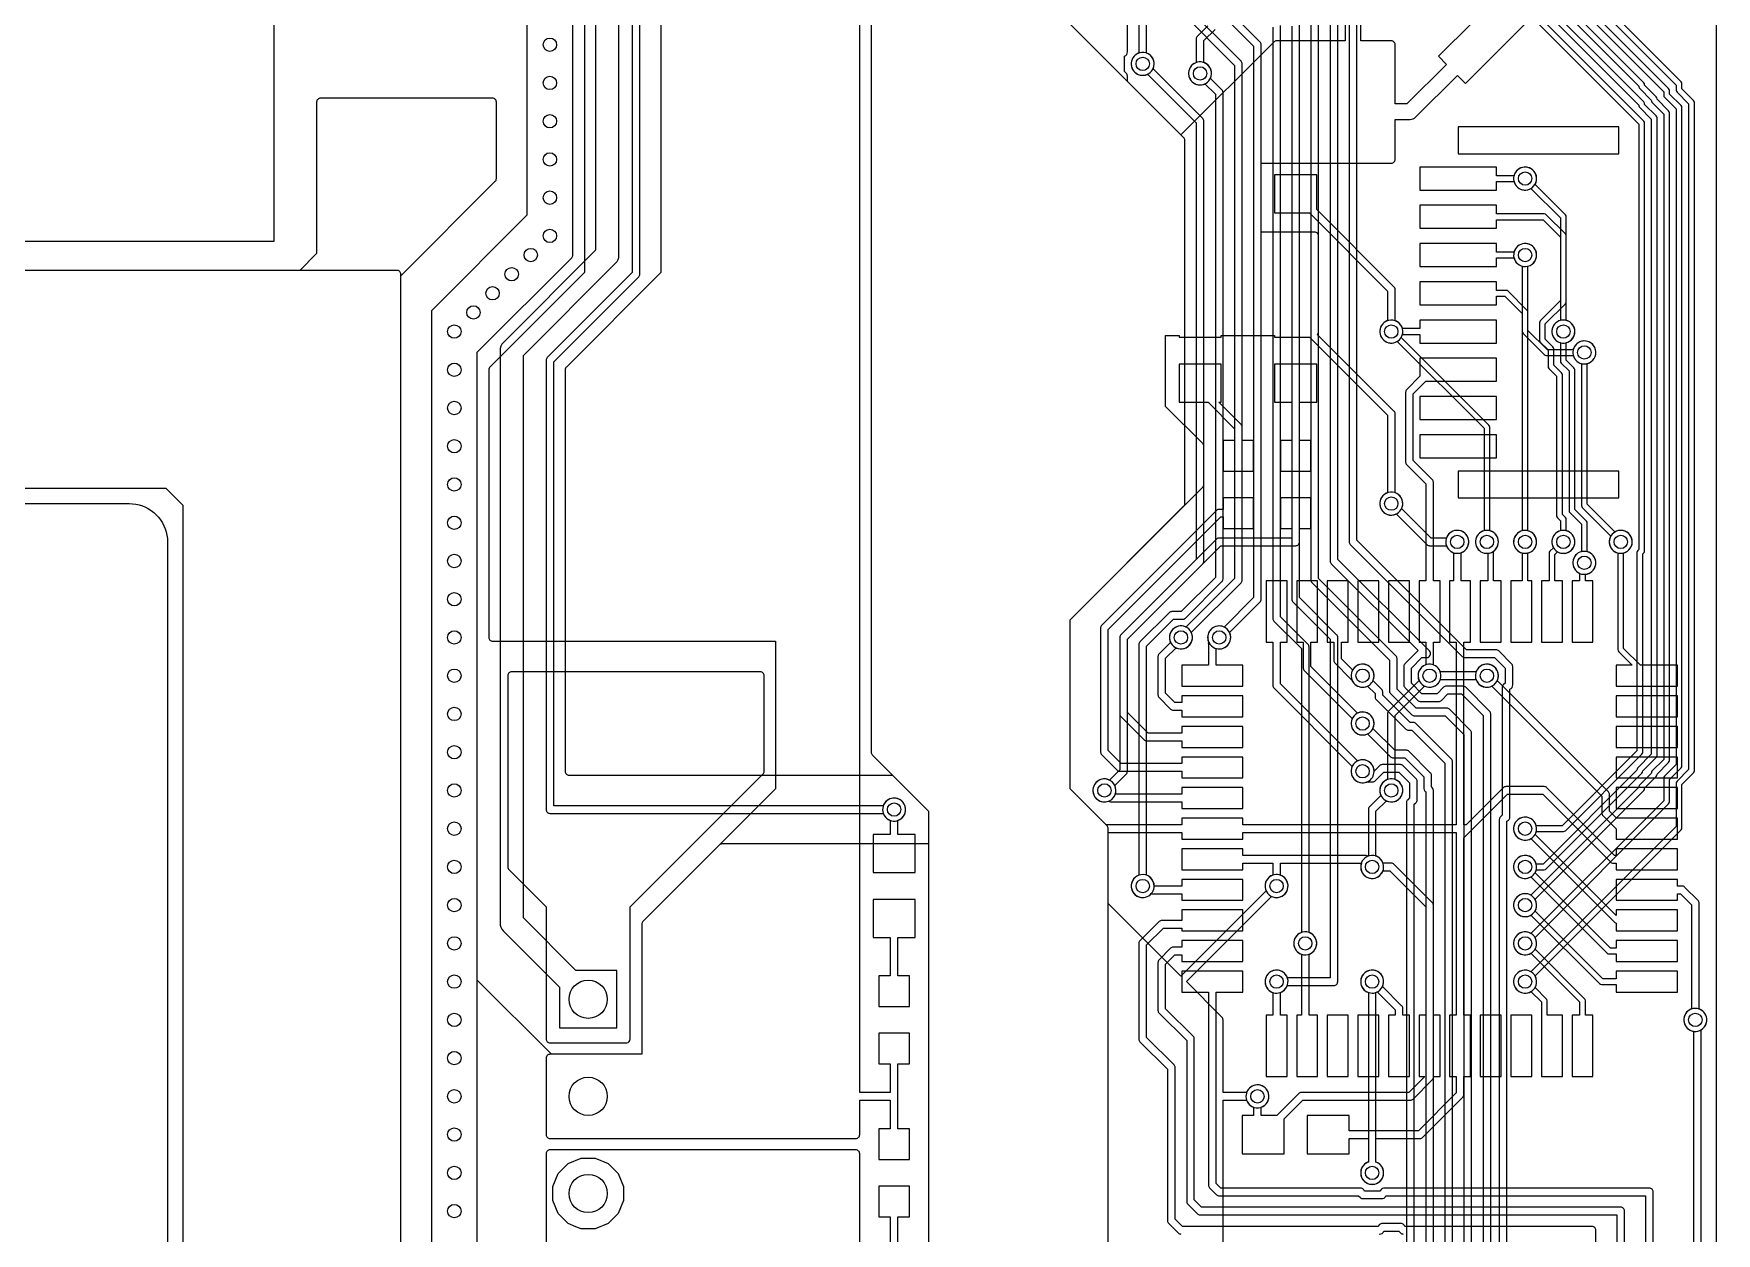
# Model space of a CAD drawing. Header units: millimetres. Extents: x -71 to 70, y -73 to 78.
# Drawn here: x 26.5 to 70.5, y 14.92 to 46.29 of the extents above; entities that cross this region are included whole.
import ezdxf

# ---------------------------------------------------------------- set-up
doc = ezdxf.new("R2010")
doc.units = ezdxf.units.MM

msp = doc.modelspace()

# ---------------------------------------------------------------- linework, layer by layer
at = {"layer": '16_copper'}
for points in [[(17.5, 55.9), (33.459, 55.9), (39.4, 49.959), (39.4, 41.541), (36.929, 39.071, 0.198912), (36.9, 39), (36.9, -32, 0.414214)], [(61.969, 52.425), (69.45, 44.944), (69.45, 44.814, 0.198912), (69.472, 44.76), (69.775, 44.457), (69.775, 27.043), (69.472, 26.74, 0.198912), (69.45, 26.687), (69.45, 25.556), (65.653, 21.759), (65.615, 21.778), (65.57, 21.793), (65.524, 21.8), (65.476, 21.8), (65.43, 21.793), (65.385, 21.778), (65.343, 21.757), (65.305, 21.729), (65.271, 21.695), (65.243, 21.657), (65.222, 21.615), (65.207, 21.57), (65.2, 21.524), (65.2, 21.476), (65.207, 21.43), (65.222, 21.385), (65.243, 21.343), (65.271, 21.305), (65.305, 21.271), (65.343, 21.243), (65.385, 21.222), (65.43, 21.207), (65.476, 21.2), (65.524, 21.2), (65.57, 21.207, 0.504319), (65.759, 21.653), (69.578, 25.472, 0.198912), (69.6, 25.525), (69.6, 26.655), (69.903, 26.958, 0.198912), (69.925, 27.012), (69.925, 44.489, 0.198912), (69.903, 44.542), (69.6, 44.845), (69.6, 44.975, 0.198912), (69.578, 45.028), (62.053, 52.553, 0.198912)], [(61.969, 51.925), (69.125, 44.769), (69.125, 44.679, 0.198912), (69.147, 44.626), (69.45, 44.323), (69.45, 27.177), (69.147, 26.874, 0.198912), (69.125, 26.821), (69.125, 26.231), (65.653, 22.759), (65.615, 22.778), (65.57, 22.793), (65.524, 22.8), (65.476, 22.8), (65.43, 22.793), (65.385, 22.778), (65.343, 22.757), (65.305, 22.729), (65.271, 22.695), (65.243, 22.657), (65.222, 22.615), (65.207, 22.57), (65.2, 22.524), (65.2, 22.476), (65.207, 22.43), (65.222, 22.385), (65.243, 22.343), (65.271, 22.305), (65.305, 22.271), (65.343, 22.243), (65.385, 22.222), (65.43, 22.207), (65.476, 22.2), (65.524, 22.2), (65.57, 22.207, 0.504319), (65.759, 22.653), (69.253, 26.147, 0.198912), (69.275, 26.2), (69.275, 26.79), (69.578, 27.093, 0.198912), (69.6, 27.146), (69.6, 44.354, 0.198912), (69.578, 44.407), (69.275, 44.71), (69.275, 44.8, 0.198912), (69.253, 44.853), (62.053, 52.053, 0.198912)], [(61.969, 51.425), (68.475, 44.919, 0.102089), (68.482, 44.88), (68.485, 44.872, 0.063169), (68.497, 44.857), (68.8, 44.554, 0.102089), (68.807, 44.515), (68.81, 44.506, 0.063169), (68.822, 44.491), (69.125, 44.188), (69.125, 27.312), (68.822, 27.009, 0.072354), (68.809, 26.991), (68.806, 26.983, 0.095592), (68.8, 26.946), (68.497, 26.643, 0.072354), (68.484, 26.626), (68.481, 26.618, 0.095592), (68.475, 26.581), (65.653, 23.759), (65.615, 23.778), (65.57, 23.793), (65.524, 23.8), (65.476, 23.8), (65.43, 23.793), (65.385, 23.778), (65.343, 23.757), (65.305, 23.729), (65.271, 23.695), (65.243, 23.657), (65.222, 23.615), (65.207, 23.57), (65.2, 23.524), (65.2, 23.476), (65.207, 23.43), (65.222, 23.385), (65.243, 23.343), (65.271, 23.305), (65.305, 23.271), (65.343, 23.243), (65.385, 23.222), (65.43, 23.207), (65.476, 23.2), (65.524, 23.2), (65.57, 23.207, 0.504319), (65.759, 23.653), (68.603, 26.497, 0.231205), (68.625, 26.559), (68.928, 26.862, 0.231205), (68.95, 26.925), (69.253, 27.228, 0.198912), (69.275, 27.281), (69.275, 44.219, 0.198912), (69.253, 44.272), (68.95, 44.575, 0.231205), (68.928, 44.638), (68.625, 44.941, 0.231205), (68.603, 45.003), (62.053, 51.553, 0.198912)], [(42.9, 51.459), (42.9, 40.041), (40.429, 37.571, 0.198912), (40.4, 37.5), (40.4, 27, 0.414214), (40.5, 26.9), (48.959, 26.9), (49.9, 25.959), (49.9, 25.1), (44.5, 25.1, 0.198912), (44.429, 25.071), (42.429, 23.071, 0.198912), (42.4, 23), (42.4, 19.6), (40.041, 19.6), (38.1, 21.541), (38.1, 37.959), (40.571, 40.429, 0.198912), (40.6, 40.5), (40.6, 51, 0.198912)], [(42.15, 51.209), (42.15, 40.041), (39.929, 37.821, 0.198912), (39.9, 37.75), (39.9, 26, 0.414214), (40, 25.9), (48.717, 25.9), (48.722, 25.885), (48.743, 25.843), (48.771, 25.805), (48.805, 25.771), (48.843, 25.743), (48.885, 25.722), (48.93, 25.707), (48.976, 25.7), (49.024, 25.7), (49.07, 25.707, 1), (48.93, 26.293), (48.885, 26.278, 0.212719), (48.717, 26.1), (40.1, 26.1), (40.1, 37.709), (42.321, 39.929, 0.198912), (42.35, 40), (42.35, 51.25, 0.198912)], [(61.969, 50.925), (68.475, 44.419, 0.102089), (68.482, 44.38), (68.485, 44.372, 0.063169), (68.497, 44.357), (68.8, 44.054), (68.8, 27.446), (68.447, 27.093, 0.072354), (68.434, 27.076), (68.431, 27.068, 0.095592), (68.425, 27.031), (65.969, 24.575), (65.791, 24.575), (65.778, 24.615), (65.757, 24.657), (65.729, 24.695), (65.695, 24.729), (65.657, 24.757), (65.615, 24.778), (65.57, 24.793), (65.524, 24.8), (65.476, 24.8), (65.43, 24.793), (65.385, 24.778), (65.343, 24.757), (65.305, 24.729), (65.271, 24.695), (65.243, 24.657), (65.222, 24.615), (65.207, 24.57), (65.2, 24.524), (65.2, 24.476), (65.207, 24.43), (65.222, 24.385), (65.243, 24.343), (65.271, 24.305), (65.305, 24.271), (65.343, 24.243), (65.385, 24.222), (65.43, 24.207), (65.476, 24.2), (65.524, 24.2), (65.57, 24.207, 0.277564), (65.791, 24.425), (66, 24.425, 0.198912), (66.053, 24.447), (68.553, 26.947, 0.231205), (68.575, 27.009), (68.928, 27.362, 0.198912), (68.95, 27.415), (68.95, 44.085, 0.198912), (68.928, 44.138), (68.625, 44.441, 0.231205), (68.603, 44.503), (62.053, 51.053, 0.198912)], [(41.195, 50.874), (41.195, 40.626), (38.784, 38.216, 0.198912), (38.695, 38), (38.695, 23.04, 0.198912), (38.784, 22.824), (40.25, 21.359), (40.25, 20.29), (41.75, 20.29), (41.75, 21.79), (40.681, 21.79), (39.305, 23.166), (39.305, 37.874), (41.716, 40.284, 0.198912), (41.805, 40.5), (41.805, 51, 0.198912)], [(61.969, 50.425), (68.475, 43.919), (68.475, 32.803), (68.447, 32.775, 0.198912), (68.425, 32.722), (68.425, 27.531), (66.469, 25.575), (65.791, 25.575), (65.778, 25.615), (65.757, 25.657), (65.729, 25.695), (65.695, 25.729), (65.657, 25.757), (65.615, 25.778), (65.57, 25.793), (65.524, 25.8), (65.476, 25.8), (65.43, 25.793), (65.385, 25.778), (65.343, 25.757), (65.305, 25.729), (65.271, 25.695), (65.243, 25.657), (65.222, 25.615), (65.207, 25.57), (65.2, 25.524), (65.2, 25.476), (65.207, 25.43), (65.222, 25.385), (65.243, 25.343), (65.271, 25.305), (65.305, 25.271), (65.343, 25.243), (65.385, 25.222), (65.43, 25.207), (65.476, 25.2), (65.524, 25.2), (65.57, 25.207, 0.277564), (65.791, 25.425), (66.5, 25.425, 0.198912), (66.553, 25.447), (68.553, 27.447, 0.198912), (68.575, 27.5), (68.575, 32.691, 0.32908), (68.625, 32.772), (68.625, 43.95, 0.198912), (68.603, 44.003), (62.053, 50.553, 0.198912)], [(65.025, 7.425), (65.025, 25.697, 0.353531), (65.1, 25.813), (65.1, 29.145, 0.353531), (65.175, 29.262), (65.175, 29.738, 0.198912), (65.146, 29.809), (64.809, 30.146, 0.198912), (64.738, 30.175), (63.966, 30.175), (61.1, 33.041), (61.1, 48, 0.198912)], [(56.959, 47.4), (58.4, 45.959), (58.4, 31.541), (57.629, 30.771, 0.949263), (57.343, 30.243), (57.385, 30.222, 0.68751), (57.771, 30.629), (58.571, 31.429, 0.198912), (58.6, 31.5), (58.6, 46, 0.198912), (58.571, 46.071), (57.071, 47.571, 0.198912)], [(60.9, 47.959), (60.9, 33, 0.198912), (60.929, 32.929), (63.854, 30.004, 0.198912), (63.925, 29.975), (64.697, 29.975), (64.975, 29.697), (64.975, 29.303), (64.929, 29.258, 0.198912), (64.9, 29.187), (64.9, 25.855), (64.854, 25.809, 0.198912), (64.825, 25.738), (64.825, 7.466)], [(60.4, 47.459), (60.4, 32.5, 0.198912), (60.429, 32.429), (62.703, 30.156, 0.038701), (62.691, 30.146), (62.354, 29.809, 0.198912), (62.325, 29.738), (62.325, 29.262, 0.198912), (62.354, 29.191), (62.691, 28.854, 0.198912), (62.762, 28.825), (63.238, 28.825, 0.198912), (63.309, 28.854), (63.48, 29.025), (63.834, 29.025), (64.4, 28.459), (64.4, 9.541)], [(64.6, 9.5), (64.6, 28.5, 0.198912), (64.571, 28.571), (63.946, 29.196, 0.198912), (63.875, 29.225), (63.438, 29.225, 0.198912), (63.367, 29.196), (63.197, 29.025), (62.803, 29.025), (62.525, 29.303), (62.525, 29.697), (62.803, 29.975), (62.925, 29.975, 0.668179), (62.996, 30.146), (60.6, 32.541), (60.6, 47.5, 0.198912)], [(56.459, 46.9), (57.9, 45.459), (57.9, 32.041), (56.629, 30.771), (56.615, 30.778), (56.57, 30.793), (56.524, 30.8), (56.476, 30.8), (56.43, 30.793), (56.385, 30.778), (56.343, 30.757), (56.305, 30.729), (56.271, 30.695), (56.243, 30.657), (56.222, 30.615), (56.207, 30.57), (56.2, 30.524), (56.2, 30.476), (56.207, 30.43), (56.222, 30.385), (56.243, 30.343), (56.271, 30.305), (56.305, 30.271), (56.343, 30.243), (56.385, 30.222), (56.43, 30.207), (56.476, 30.2), (56.524, 30.2), (56.57, 30.207, 0.477168), (56.771, 30.629), (58.071, 31.929, 0.198912), (58.1, 32), (58.1, 45.5, 0.198912), (58.071, 45.571), (56.571, 47.071, 0.198912)], [(59.9, 46.959), (59.9, 32, 0.198912), (59.929, 31.929), (61.95, 29.909), (61.95, 29.106, 0.198912), (61.979, 29.036), (62.536, 28.479, 0.198912), (62.606, 28.45), (63.409, 28.45), (63.9, 27.959), (63.9, 11.541)], [(64.1, 11.5), (64.1, 28, 0.198912), (64.071, 28.071), (63.521, 28.621, 0.198912), (63.45, 28.65), (62.648, 28.65), (62.15, 29.148), (62.15, 29.95, 0.198912), (62.121, 30.021), (60.1, 32.041), (60.1, 47, 0.198912)], [(57.6, 5), (57.6, 18.4), (58.217, 18.4, 0.949258), (58.793, 18.57), (58.778, 18.615, 0.68751), (58.217, 18.6), (57.6, 18.6), (57.6, 20.5, 0.198912), (57.571, 20.571), (56.641, 21.5), (58.871, 23.729, 0.949263), (59.157, 24.257), (59.115, 24.278, 0.68751), (58.729, 23.871), (56.5, 21.641), (54.6, 23.541), (54.6, 25.5, 0.198912), (54.571, 25.571), (53.6, 26.541), (53.6, 30.959), (56.571, 33.929, 0.198912), (56.6, 34), (56.6, 43.5, 0.198912), (56.571, 43.571), (53.571, 46.571, 0.198912)], [(59.4, 46.489), (59.4, 31.5, 0.198912), (59.429, 31.429), (60.4, 30.459), (60.4, 21.6), (59.283, 21.6, 0.949258), (58.707, 21.43), (58.722, 21.385, 0.68751), (59.283, 21.4), (60.5, 21.4, 0.414214), (60.6, 21.5), (60.6, 30.5, 0.198912), (60.571, 30.571), (59.6, 31.541), (59.6, 46.53, 0.198912)], [(58.9, 46.459), (58.9, 31, 0.198912), (58.929, 30.929), (59.65, 30.209), (59.65, 22.783, 0.949258), (59.82, 22.207), (59.865, 22.222, 0.68751), (59.85, 22.783), (59.85, 30.25, 0.198912), (59.821, 30.321), (59.1, 31.041), (59.1, 46.5, 0.198912)], [(36.1, -32.9), (36.1, 40, 0.414214), (36, 40.1), (25.6, 40.1)], [(-30.4, -46), (-30.4, 33.959), (-29.959, 34.4), (29.959, 34.4), (30.4, 33.959), (30.4, -46.5, 0.214226)], [(63.6, 12), (63.6, 27.25, 0.198912), (63.571, 27.321), (62.646, 28.246, 0.198912), (62.575, 28.275), (62.493, 28.275), (61.775, 28.993), (61.775, 29.075, 0.198912), (61.746, 29.146), (61.521, 29.371, 0.949263), (60.993, 29.657), (60.972, 29.615, 0.68751), (61.379, 29.229), (61.575, 29.034), (61.575, 28.951, 0.198912), (61.604, 28.88), (62.38, 28.104, 0.198912), (62.451, 28.075), (62.534, 28.075), (63.4, 27.209), (63.4, 12.041)], [(63.1, 14), (63.1, 26.5, 0.274152), (63.05, 26.591), (63.05, 26.894, 0.198912), (63.021, 26.964), (62.464, 27.521, 0.198912), (62.394, 27.55), (62.091, 27.55), (61.521, 28.121, 0.949263), (60.993, 28.407), (60.972, 28.365, 0.68751), (61.379, 27.979), (61.979, 27.379, 0.198912), (62.05, 27.35), (62.352, 27.35), (62.85, 26.852), (62.85, 26.55, 0.184639), (62.876, 26.483), (62.877, 26.482, 0.061561), (62.9, 26.459), (62.9, 14.041)], [(62.6, 14.5), (62.6, 26.145, 0.353531), (62.675, 26.262), (62.675, 26.738, 0.198912), (62.646, 26.809), (62.309, 27.146, 0.198912), (62.238, 27.175), (61.762, 27.175, 0.198912), (61.691, 27.146), (61.55, 27.005, 0.954144), (60.95, 27.024), (60.95, 26.976, 0.461007), (61.32, 26.707), (61.365, 26.722, 0.13232), (61.425, 26.725), (61.512, 26.725, 0.198912), (61.583, 26.754), (61.803, 26.975), (62.197, 26.975), (62.475, 26.697), (62.475, 26.303), (62.429, 26.258, 0.198912), (62.4, 26.187), (62.4, 14.6)], [(54.771, -27.871), (70.071, -12.571, 0.198912), (70.1, -12.5), (70.1, 20.24, 0.936963), (69.835, 20.778), (69.793, 20.757, 0.693121), (69.9, 20.204), (69.9, -12.459), (54.629, -27.729)]]:
    msp.add_lwpolyline(points, format="xyb", dxfattribs=at)
for points in [[(54.57, 26.207, 0.477168), (54.771, 26.629), (55.071, 26.929, 0.198912), (55.1, 27), (55.1, 30.459), (57.071, 32.429, 0.198912), (57.1, 32.5), (57.1, 44, 0.198912), (57.071, 44.071), (55.771, 45.371, 0.949263), (55.243, 45.657), (55.222, 45.615, 0.68751), (55.629, 45.229), (56.9, 43.959), (56.9, 32.541), (54.929, 30.571, 0.198912), (54.9, 30.5), (54.9, 27.041), (54.629, 26.771), (54.615, 26.778), (54.57, 26.793), (54.524, 26.8), (54.476, 26.8), (54.43, 26.793), (54.385, 26.778), (54.343, 26.757), (54.305, 26.729), (54.271, 26.695), (54.243, 26.657), (54.222, 26.615), (54.207, 26.57), (54.2, 26.524), (54.2, 26.476), (54.207, 26.43), (54.222, 26.385), (54.243, 26.343), (54.271, 26.305), (54.305, 26.271), (54.343, 26.243), (54.385, 26.222), (54.43, 26.207), (54.476, 26.2), (54.524, 26.2)], [(57.575, 31.965, 0.180113), (57.6, 32.03), (57.6, 44.75, 0.198912), (57.571, 44.821), (57.271, 45.121, 0.949263), (56.743, 45.407), (56.722, 45.365, 0.68751), (57.129, 44.979), (57.4, 44.709), (57.4, 32.072), (56.503, 31.175), (56.262, 31.175, 0.198912), (56.191, 31.146), (55.429, 30.384, 0.198912), (55.4, 30.313), (55.4, 24.283, 0.949258), (55.57, 23.707), (55.615, 23.722, 0.68751), (55.6, 24.283), (55.6, 30.272), (56.303, 30.975), (56.545, 30.975, 0.198912), (56.615, 31.004), (57.571, 31.96)], [(66.57, 32.707, 0.781643), (66.575, 33.291), (66.575, 33.581, 0.198912), (66.553, 33.634), (66.473, 33.714), (66.473, 37.365, 0.198912), (66.451, 37.418), (66.248, 37.621), (66.248, 38.049, 0.198912), (66.226, 38.102), (66.025, 38.303), (66.025, 38.697), (66.553, 39.225, 0.198912), (66.575, 39.278), (66.575, 41.5, 0.198912), (66.553, 41.553), (65.759, 42.347, 0.99175), (65.243, 42.657), (65.222, 42.615, 0.720231), (65.653, 42.241), (66.425, 41.469), (66.425, 39.309), (65.897, 38.781, 0.198912), (65.875, 38.728), (65.875, 38.272, 0.198912), (65.897, 38.219), (66.098, 38.018), (66.098, 37.59, 0.198912), (66.12, 37.537), (66.323, 37.333), (66.323, 33.683, 0.198912), (66.345, 33.63), (66.425, 33.55), (66.425, 33.291), (66.385, 33.278), (66.343, 33.257), (66.305, 33.229), (66.271, 33.195), (66.243, 33.157), (66.222, 33.115), (66.207, 33.07), (66.2, 33.024), (66.2, 32.976), (66.207, 32.93), (66.222, 32.885), (66.243, 32.843), (66.271, 32.805), (66.305, 32.771), (66.343, 32.743), (66.385, 32.722), (66.43, 32.707), (66.476, 32.7), (66.524, 32.7)], [(65.57, 32.707, 0.781643), (65.575, 33.291), (65.575, 40.209, 0.991751), (65.43, 40.793), (65.385, 40.778, 0.720235), (65.425, 40.209), (65.425, 33.291), (65.385, 33.278), (65.343, 33.257), (65.305, 33.229), (65.271, 33.195), (65.243, 33.157), (65.222, 33.115), (65.207, 33.07), (65.2, 33.024), (65.2, 32.976), (65.207, 32.93), (65.222, 32.885), (65.243, 32.843), (65.271, 32.805), (65.305, 32.771), (65.343, 32.743), (65.385, 32.722), (65.43, 32.707), (65.476, 32.7), (65.524, 32.7)], [(64.57, 32.707, 0.781643), (64.575, 33.291), (64.575, 36, 0.198912), (64.553, 36.053), (62.259, 38.347, 0.99175), (61.743, 38.657), (61.722, 38.615, 0.720231), (62.153, 38.241), (64.425, 35.969), (64.425, 33.291), (64.385, 33.278), (64.343, 33.257), (64.305, 33.229), (64.271, 33.195), (64.243, 33.157), (64.222, 33.115), (64.207, 33.07), (64.2, 33.024), (64.2, 32.976), (64.207, 32.93), (64.222, 32.885), (64.243, 32.843), (64.271, 32.805), (64.305, 32.771), (64.343, 32.743), (64.385, 32.722), (64.43, 32.707), (64.476, 32.7), (64.524, 32.7)], [(67.118, 32.159, 0.726544), (67.163, 32.73), (67.123, 32.743, 0.09351), (67.125, 32.772), (67.125, 33.49, 0.198912), (67.103, 33.543), (66.798, 33.848), (66.798, 37.499, 0.198912), (66.776, 37.552), (66.573, 37.755), (66.573, 38.165, 0.139043), (66.575, 38.209), (66.615, 38.222, 1), (66.385, 38.778), (66.343, 38.757, 0.612803), (66.385, 38.222), (66.425, 38.209, 0.095165), (66.423, 38.18), (66.423, 37.724, 0.198912), (66.445, 37.671), (66.648, 37.468), (66.648, 33.817, 0.198912), (66.67, 33.764), (66.975, 33.459), (66.975, 32.787, 0.14328), (66.973, 32.743), (66.933, 32.73), (66.891, 32.709), (66.853, 32.681), (66.819, 32.647), (66.791, 32.609), (66.77, 32.567), (66.755, 32.522), (66.748, 32.476), (66.748, 32.428), (66.755, 32.382), (66.77, 32.337), (66.791, 32.295), (66.819, 32.257), (66.853, 32.223), (66.891, 32.195), (66.933, 32.174), (66.978, 32.159), (67.024, 32.152), (67.072, 32.152)], [(68.07, 32.707, 1), (67.93, 33.293), (67.885, 33.278), (67.847, 33.259), (67.123, 33.983), (67.123, 37.661, 0.991751), (66.978, 38.245), (66.933, 38.23, 0.720235), (66.973, 37.661), (66.973, 33.952, 0.198912), (66.995, 33.899), (67.741, 33.153), (67.722, 33.115), (67.707, 33.07), (67.7, 33.024), (67.7, 32.976), (67.707, 32.93), (67.722, 32.885), (67.743, 32.843), (67.771, 32.805), (67.805, 32.771), (67.843, 32.743), (67.885, 32.722), (67.93, 32.707), (67.976, 32.7), (68.024, 32.7)], [(63.795, 32.707, 1), (63.655, 33.293), (63.61, 33.278, 0.212719), (63.442, 33.1), (63.041, 33.1), (62.271, 33.871, 0.949263), (61.743, 34.157), (61.722, 34.115, 0.68751), (62.129, 33.729), (62.929, 32.929, 0.198912), (63, 32.9), (63.442, 32.9), (63.447, 32.885), (63.468, 32.843), (63.496, 32.805), (63.53, 32.771), (63.568, 32.743), (63.61, 32.722), (63.655, 32.707), (63.701, 32.7), (63.749, 32.7)], [(63.07, 29.207, 0.254132), (63.283, 29.4), (64.217, 29.4, 0.949258), (64.793, 29.57), (64.778, 29.615, 0.68751), (64.217, 29.6), (63.283, 29.6), (63.278, 29.615), (63.257, 29.657), (63.229, 29.695), (63.195, 29.729), (63.157, 29.757), (63.115, 29.778), (63.07, 29.793), (63.024, 29.8), (62.976, 29.8), (62.93, 29.793), (62.885, 29.778), (62.843, 29.757), (62.805, 29.729), (62.771, 29.695), (62.743, 29.657), (62.722, 29.615), (62.707, 29.57), (62.7, 29.524), (62.7, 29.476), (62.707, 29.43), (62.722, 29.385), (62.743, 29.343), (62.771, 29.305), (62.805, 29.271), (62.843, 29.243), (62.885, 29.222), (62.93, 29.207), (62.976, 29.2), (63.024, 29.2)], [(61.57, 24.207, 0.746976), (61.6, 24.783), (61.6, 25.959), (61.871, 26.229, 0.949263), (62.157, 26.757), (62.115, 26.778, 0.68751), (61.729, 26.371), (61.429, 26.071, 0.198912), (61.4, 26), (61.4, 24.783), (61.385, 24.778), (61.343, 24.757), (61.305, 24.729), (61.271, 24.695), (61.243, 24.657), (61.222, 24.615), (61.207, 24.57), (61.2, 24.524), (61.2, 24.476), (61.207, 24.43), (61.222, 24.385), (61.243, 24.343), (61.271, 24.305), (61.305, 24.271), (61.343, 24.243), (61.385, 24.222), (61.43, 24.207), (61.476, 24.2), (61.524, 24.2)], [(61.57, 16.207, 0.746976), (61.6, 16.783), (61.6, 21.217, 0.949258), (61.43, 21.793), (61.385, 21.778, 0.68751), (61.4, 21.217), (61.4, 16.783), (61.385, 16.778), (61.343, 16.757), (61.305, 16.729), (61.271, 16.695), (61.243, 16.657), (61.222, 16.615), (61.207, 16.57), (61.2, 16.524), (61.2, 16.476), (61.207, 16.43), (61.222, 16.385), (61.243, 16.343), (61.271, 16.305), (61.305, 16.271), (61.343, 16.243), (61.385, 16.222), (61.43, 16.207), (61.476, 16.2), (61.524, 16.2)]]:
    msp.add_lwpolyline(points, format="xyb", close=True, dxfattribs=at)
msp.add_lwpolyline([(40.816, 15.035), (40.677, 15.092), (40.677, 15.092), (40.476, 15.176), (40.216, 15.436), (40.075, 15.776), (40.075, 16.144), (40.216, 16.484), (40.476, 16.744), (40.816, 16.885), (41.184, 16.885), (41.524, 16.744), (41.784, 16.484), (41.925, 16.144), (41.925, 15.776), (41.784, 15.436), (41.524, 15.176), (41.184, 15.035)], close=True, dxfattribs=at)
at = {"layer": '1_copper'}
for points in [[(38.1, -30.9), (38.1, 37.959), (40.571, 40.429, 0.198912), (40.6, 40.5), (40.6, 51, 0.198912), (40.571, 51.071), (34.571, 57.071, 0.198912), (34.5, 57.1), (18.6, 57.1)], [(17.5, 55.9), (33.459, 55.9), (39.4, 49.959), (39.4, 41.541), (36.929, 39.071, 0.198912), (36.9, 39), (36.9, -32, 0.414214)], [(40.9, 51.459), (40.9, 40.041), (38.429, 37.571, 0.198912), (38.4, 37.5), (38.4, 30.5, 0.414214), (38.5, 30.4), (45.9, 30.4), (45.9, 26.541), (42.429, 23.071, 0.198912), (42.4, 23), (42.4, 19.6), (40, 19.6, 0.414214), (39.9, 19.5), (39.9, 17.5, 0.414214), (40, 17.4), (48, 17.4, 0.414214), (48.1, 17.5), (48.1, 18.4), (48.9, 18.4), (48.9, 17.65), (48.6, 17.65), (48.6, 16.85), (49.4, 16.85), (49.4, 17.65), (49.1, 17.65), (49.1, 19.35), (49.4, 19.35), (49.4, 20.15), (48.6, 20.15), (48.6, 19.35), (48.9, 19.35), (48.9, 18.6), (48.1, 18.6), (48.1, 50, 0.198912)], [(48.4, 50.5), (48.4, 27.5, 0.198912), (48.429, 27.429), (49.9, 25.959), (49.9, 12.6)], [(55.4, 48.959), (55.4, 45.783), (55.385, 45.778), (55.343, 45.757), (55.305, 45.729), (55.271, 45.695), (55.243, 45.657), (55.222, 45.615), (55.207, 45.57), (55.2, 45.524), (55.2, 45.476), (55.207, 45.43), (55.222, 45.385), (55.243, 45.343), (55.271, 45.305), (55.305, 45.271), (55.343, 45.243), (55.385, 45.222), (55.43, 45.207), (55.476, 45.2), (55.524, 45.2), (55.57, 45.207, 0.746976), (55.6, 45.783), (55.6, 49, 0.198912)], [(60.797, 47), (60.797, 46.1), (59, 46.1, 0.198912), (58.929, 46.071), (56.5, 43.641), (55.1, 45.041), (55.1, 45.187, 0.198918), (55.071, 45.258), (55.025, 45.303), (55.025, 45.697, 0.353531), (55.1, 45.813), (55.1, 48.5, 0.198912)], [(65, 47.464), (63.232, 45.697), (63.442, 45.487), (62.408, 44.453), (62.1, 44.453), (62.1, 46, 0.414214), (62, 46.1), (61.203, 46.1), (61.203, 46.916)], [(54.6, 10), (54.6, 25.4), (56.519, 25.4), (56.519, 25.226), (58.119, 25.226), (58.119, 25.4), (63.7, 25.4), (63.7, 20.619), (63.526, 20.619), (63.526, 19.019), (63.7, 19.019), (63.7, 18.591), (62.709, 17.6), (60.9, 17.6), (60.9, 18), (59.8, 18), (59.8, 17), (60.9, 17), (60.9, 17.4), (61.4, 17.4), (61.4, 16.783, 0.949258), (61.57, 16.207), (61.615, 16.222, 0.68751), (61.6, 16.783), (61.6, 17.4), (62.75, 17.4, 0.198912), (62.821, 17.429), (63.871, 18.479, 0.198912), (63.9, 18.55), (63.9, 19.019), (64.074, 19.019), (64.074, 20.619), (63.9, 20.619), (63.9, 25.259), (65.041, 26.4), (65.959, 26.4), (67.729, 24.629, 0.198912), (67.8, 24.6), (67.881, 24.6), (67.881, 24.426), (69.481, 24.426), (69.481, 24.974), (67.881, 24.974), (67.881, 24.8), (67.841, 24.8), (66.071, 26.571, 0.198912), (66, 26.6), (65, 26.6, 0.198912), (64.929, 26.571), (63.959, 25.6), (63.9, 25.6), (63.9, 30.381), (64.074, 30.381), (64.074, 31.981), (63.825, 31.981), (63.825, 32.717, 0.949258), (63.655, 33.293), (63.61, 33.278, 0.68751), (63.625, 32.717), (63.625, 31.981), (63.526, 31.981), (63.526, 30.381), (63.7, 30.381), (63.7, 25.6), (58.119, 25.6), (58.119, 25.774), (56.519, 25.774), (56.519, 25.6), (54.541, 25.6), (53.6, 26.541), (53.6, 30.959), (57.071, 34.429, 0.198912), (57.1, 34.5), (57.1, 35.5, 0.198912), (57.071, 35.571), (56.1, 36.541), (56.1, 38.4), (56.45, 38.4), (56.45, 38.35), (57.55, 38.35), (57.55, 38.4), (58.95, 38.4), (58.95, 38.35), (59.859, 38.35), (61.9, 36.309), (61.9, 34.283, 0.949258), (62.07, 33.707), (62.115, 33.722, 0.68751), (62.1, 34.283), (62.1, 36.35, 0.198912), (62.071, 36.421), (60.066, 38.425, 0.214788), (60.1, 38.5), (60.1, 41, 0.414214), (60, 41.1), (58.6, 41.1), (58.6, 42.9), (62, 42.9, 0.414214), (62.1, 43), (62.1, 44.047), (62.493, 44.047, 0.198912), (62.636, 44.106), (63.729, 45.199), (63.939, 44.99), (65.707, 46.757)], [(57.2, 46.491), (56.929, 46.221, 0.198912), (56.9, 46.15), (56.9, 45.533), (56.885, 45.528), (56.843, 45.507), (56.805, 45.479), (56.771, 45.445), (56.743, 45.407), (56.722, 45.365), (56.707, 45.32), (56.7, 45.274), (56.7, 45.226), (56.707, 45.18), (56.722, 45.135), (56.743, 45.093), (56.771, 45.055), (56.805, 45.021), (56.843, 44.993), (56.885, 44.972), (56.93, 44.957), (56.976, 44.95), (57.024, 44.95), (57.07, 44.957, 0.746976), (57.1, 45.533), (57.1, 46.109), (57.391, 46.4)], [(36.1, -32.9), (36.1, 39.959), (38.571, 42.429, 0.198912), (38.6, 42.5), (38.6, 44.5, 0.414214), (38.5, 44.6), (34, 44.6, 0.414214), (33.9, 44.5), (33.9, 40.541), (33.459, 40.1), (20.246, 40.1)], [(-30.4, -46), (-30.4, 33.959), (-29.959, 34.4), (29.959, 34.4), (30.4, 33.959), (30.4, -46.5, 0.214226)], [(67.35, 8.533), (67.35, 15, 0.414214), (67.25, 15.1), (62.355, 15.1, 0.353531), (62.238, 15.175), (61.762, 15.175, 0.198912), (61.691, 15.146), (61.645, 15.1), (56.541, 15.1), (56.35, 15.291), (56.35, 19.25, 0.198912), (56.321, 19.321), (55.6, 20.041), (55.6, 22.459), (56.041, 22.9), (56.519, 22.9), (56.519, 22.826), (58.119, 22.826), (58.119, 23.374), (56.519, 23.374), (56.519, 23.1), (56, 23.1, 0.198912), (55.929, 23.071), (55.429, 22.571, 0.198912), (55.4, 22.5), (55.4, 20, 0.198912), (55.429, 19.929), (56.15, 19.209), (56.15, 15.25, 0.198912), (56.179, 15.179), (56.429, 14.929, 0.198912), (56.5, 14.9)], [(68.1, 6.783), (68.1, 15.5, 0.414214), (68, 15.6), (57.041, 15.6), (56.85, 15.791), (56.85, 20, 0.198912), (56.821, 20.071), (56.1, 20.791), (56.1, 21.959), (56.341, 22.2), (56.519, 22.2), (56.519, 22.026), (58.119, 22.026), (58.119, 22.574), (56.519, 22.574), (56.519, 22.4), (56.3, 22.4, 0.198912), (56.229, 22.371), (55.929, 22.071, 0.198912), (55.9, 22), (55.9, 20.75, 0.198912), (55.929, 20.679), (56.65, 19.959), (56.65, 15.75, 0.198912), (56.679, 15.679), (56.929, 15.429, 0.198912), (57, 15.4), (67.9, 15.4), (67.9, 6.783)], [(68.85, 8.533), (68.85, 16, 0.414214), (68.75, 16.1), (61.813, 16.1, 0.198912), (61.742, 16.071), (61.697, 16.025), (61.303, 16.025, 0.353531), (61.187, 16.1), (57.541, 16.1), (57.419, 16.223), (57.419, 21.226), (58.119, 21.226), (58.119, 21.774), (56.519, 21.774), (56.519, 21.226), (57.219, 21.226), (57.219, 16.181, 0.198912), (57.248, 16.111), (57.429, 15.929, 0.198912), (57.5, 15.9), (61.145, 15.9), (61.191, 15.854, 0.198912), (61.262, 15.825), (61.738, 15.825, 0.353531), (61.855, 15.9), (68.65, 15.9), (68.65, 8.533)], [(48.1, 12.6), (48.1, 17, 0.414214), (48, 17.1), (40, 17.1, 0.414214), (39.9, 17), (39.9, 13.541)], [(61.687, 14.9, 0.353531), (61.803, 14.975), (62.197, 14.975), (62.242, 14.929, 0.198912), (62.313, 14.9)]]:
    msp.add_lwpolyline(points, format="xyb", dxfattribs=at)
for points in [[(32.791, 51.136), (21.899, 51.136), (21.899, 40.864), (32.791, 40.864)], [(67.95, 43.85), (63.75, 43.85), (63.75, 43.15), (67.95, 43.15)], [(59.9, 35.65), (59.6, 35.65), (59.6, 36.65), (60.05, 36.65), (60.05, 37.65), (58.95, 37.65), (58.95, 36.65), (59.4, 36.65), (59.4, 35.65), (59.1, 35.65), (59.1, 34.85), (59.9, 34.85)], [(64.75, 36.8), (62.75, 36.8), (62.75, 36.2), (64.75, 36.2)], [(64.75, 35.8), (62.75, 35.8), (62.75, 35.2), (64.75, 35.2)], [(67.95, 34.85), (63.75, 34.85), (63.75, 34.15), (67.95, 34.15)], [(61.674, 31.981), (61.126, 31.981), (61.126, 30.381), (61.674, 30.381)], [(62.474, 31.981), (61.926, 31.981), (61.926, 30.381), (62.474, 30.381)], [(69.481, 28.974), (67.881, 28.974), (67.881, 28.426), (69.481, 28.426)], [(69.481, 28.174), (67.881, 28.174), (67.881, 27.626), (69.481, 27.626)], [(69.481, 27.374), (67.881, 27.374), (67.881, 26.826), (69.481, 26.826)], [(69.481, 26.574), (67.881, 26.574), (67.881, 26.026), (69.481, 26.026)], [(49.4, 21.65), (49.1, 21.65), (49.1, 22.65), (49.55, 22.65), (49.55, 23.65), (48.45, 23.65), (48.45, 22.65), (48.9, 22.65), (48.9, 21.65), (48.6, 21.65), (48.6, 20.85), (49.4, 20.85)], [(60.874, 20.619), (60.326, 20.619), (60.326, 19.019), (60.874, 19.019)], [(61.674, 20.619), (61.126, 20.619), (61.126, 19.019), (61.674, 19.019)], [(64.874, 20.619), (64.326, 20.619), (64.326, 19.019), (64.874, 19.019)], [(65.674, 20.619), (65.126, 20.619), (65.126, 19.019), (65.674, 19.019)], [(49.55, 14.35), (49.1, 14.35), (49.1, 15.35), (49.4, 15.35), (49.4, 16.15), (48.6, 16.15), (48.6, 15.35), (48.9, 15.35), (48.9, 14.35), (48.45, 14.35), (48.45, 13.35), (49.55, 13.35)]]:
    msp.add_lwpolyline(points, close=True, dxfattribs=at)
for points in [[(64.75, 42.425), (65.209, 42.425, 0.991751), (65.793, 42.57), (65.778, 42.615, 0.720235), (65.209, 42.575), (64.75, 42.575), (64.75, 42.8), (62.75, 42.8), (62.75, 42.2), (64.75, 42.2)], [(62.07, 38.207, 0.277564), (62.291, 38.425), (62.75, 38.425), (62.75, 38.2), (64.75, 38.2), (64.75, 38.8), (62.75, 38.8), (62.75, 38.575), (62.291, 38.575, 0.249728), (62.1, 38.783), (62.1, 39.6, 0.198912), (62.071, 39.671), (60.05, 41.691), (60.05, 42.6), (58.95, 42.6), (58.95, 41.6), (59.859, 41.6), (61.9, 39.559), (61.9, 38.783), (61.885, 38.778), (61.843, 38.757), (61.805, 38.729), (61.771, 38.695), (61.743, 38.657), (61.722, 38.615), (61.707, 38.57), (61.7, 38.524), (61.7, 38.476), (61.707, 38.43), (61.722, 38.385), (61.743, 38.343), (61.771, 38.305), (61.805, 38.271), (61.843, 38.243), (61.885, 38.222), (61.93, 38.207), (61.976, 38.2), (62.024, 38.2)], [(66.57, 38.207, 0.781643), (66.575, 38.791), (66.575, 41, 0.198912), (66.553, 41.053), (66.053, 41.553, 0.198912), (66, 41.575), (64.75, 41.575), (64.75, 41.8), (62.75, 41.8), (62.75, 41.2), (64.75, 41.2), (64.75, 41.425), (65.969, 41.425), (66.425, 40.969), (66.425, 38.791), (66.385, 38.778), (66.343, 38.757), (66.305, 38.729), (66.271, 38.695), (66.243, 38.657), (66.222, 38.615), (66.207, 38.57), (66.2, 38.524), (66.2, 38.476), (66.207, 38.43), (66.222, 38.385), (66.243, 38.343), (66.271, 38.305), (66.305, 38.271), (66.343, 38.243), (66.385, 38.222), (66.43, 38.207), (66.476, 38.2), (66.524, 38.2)], [(64.75, 40.425), (65.209, 40.425, 0.991751), (65.793, 40.57), (65.778, 40.615, 0.720235), (65.209, 40.575), (64.75, 40.575), (64.75, 40.8), (62.75, 40.8), (62.75, 40.2), (64.75, 40.2)], [(67.118, 37.659, 1), (66.978, 38.245), (66.933, 38.23, 0.198914), (66.77, 38.067), (66.757, 38.027, 0.140938), (66.714, 38.025), (66.081, 38.025), (65.575, 38.531), (65.575, 39, 0.198912), (65.553, 39.053), (65.053, 39.553, 0.198912), (65, 39.575), (64.75, 39.575), (64.75, 39.8), (62.75, 39.8), (62.75, 39.2), (64.75, 39.2), (64.75, 39.425), (64.969, 39.425), (65.425, 38.969), (65.425, 38.5, 0.198912), (65.447, 38.447), (65.997, 37.897, 0.198912), (66.05, 37.875), (66.728, 37.875, 0.09351), (66.757, 37.877), (66.77, 37.837), (66.791, 37.795), (66.819, 37.757), (66.853, 37.723), (66.891, 37.695), (66.933, 37.674), (66.978, 37.659), (67.024, 37.652), (67.072, 37.652)], [(58.4, 35.65), (58.1, 35.65), (58.1, 36, 0.198912), (58.071, 36.071), (57.491, 36.65), (57.55, 36.65), (57.55, 37.65), (56.45, 37.65), (56.45, 36.65), (57.209, 36.65), (57.9, 35.959), (57.9, 35.65), (57.6, 35.65), (57.6, 34.85), (58.4, 34.85)], [(62.07, 26.207, 0.746976), (62.1, 26.783), (62.1, 28.459), (62.871, 29.229, 0.949263), (63.157, 29.757), (63.115, 29.778), (63.1, 29.783), (63.1, 30.381), (63.274, 30.381), (63.274, 31.981), (63.1, 31.981), (63.1, 34.561, 0.198912), (63.071, 34.632), (62.575, 35.128), (62.575, 36.872), (62.903, 37.2), (64.75, 37.2), (64.75, 37.8), (62.75, 37.8), (62.75, 37.33), (62.404, 36.985, 0.198912), (62.375, 36.914), (62.375, 35.086, 0.198912), (62.404, 35.015), (62.9, 34.52), (62.9, 31.981), (62.726, 31.981), (62.726, 30.381), (62.9, 30.381), (62.9, 29.783, 0.445601), (62.729, 29.371), (61.929, 28.571, 0.198912), (61.9, 28.5), (61.9, 26.783), (61.885, 26.778), (61.843, 26.757), (61.805, 26.729), (61.771, 26.695), (61.743, 26.657), (61.722, 26.615), (61.707, 26.57), (61.7, 26.524), (61.7, 26.476), (61.707, 26.43), (61.722, 26.385), (61.743, 26.343), (61.771, 26.305), (61.805, 26.271), (61.843, 26.243), (61.885, 26.222), (61.93, 26.207), (61.976, 26.2), (62.024, 26.2)], [(58.119, 27.374), (56.519, 27.374), (56.519, 27.2), (54.941, 27.2), (54.6, 27.541), (54.6, 30.709), (57.541, 33.65), (57.6, 33.65), (57.6, 33.35), (58.4, 33.35), (58.4, 34.15), (57.6, 34.15), (57.6, 33.85), (57.5, 33.85, 0.198912), (57.429, 33.821), (54.429, 30.821, 0.198912), (54.4, 30.75), (54.4, 27.5, 0.198912), (54.429, 27.429), (54.829, 27.029, 0.198912), (54.9, 27), (56.519, 27), (56.519, 26.826), (58.119, 26.826)], [(58.119, 28.174), (56.519, 28.174), (56.519, 28), (55.641, 28), (55.1, 28.541), (55.1, 30.459), (57.541, 32.9), (59.5, 32.9, 0.414214), (59.6, 33), (59.6, 33.35), (59.9, 33.35), (59.9, 34.15), (59.1, 34.15), (59.1, 33.35), (59.4, 33.35), (59.4, 33.1), (57.5, 33.1, 0.198912), (57.429, 33.071), (54.929, 30.571, 0.198912), (54.9, 30.5), (54.9, 28.5, 0.198912), (54.929, 28.429), (55.529, 27.829, 0.198912), (55.6, 27.8), (56.519, 27.8), (56.519, 27.626), (58.119, 27.626)], [(64.874, 31.981), (64.675, 31.981), (64.675, 32.756, 0.964134), (64.343, 33.257), (64.305, 33.229, 0.728325), (64.525, 32.7), (64.525, 31.981), (64.326, 31.981), (64.326, 30.381), (64.874, 30.381)], [(65.674, 31.981), (65.575, 31.981), (65.575, 32.709, 0.991751), (65.43, 33.293), (65.385, 33.278, 0.720235), (65.425, 32.709), (65.425, 31.981), (65.126, 31.981), (65.126, 30.381), (65.674, 30.381)], [(66.474, 31.981), (66.275, 31.981), (66.275, 32.669), (66.347, 32.741, 0.99175), (66.657, 33.257), (66.615, 33.278, 0.720231), (66.241, 32.847), (66.147, 32.753, 0.198912), (66.125, 32.7), (66.125, 31.981), (65.926, 31.981), (65.926, 30.381), (66.474, 30.381)], [(68.115, 32.722, 1), (67.885, 33.278), (67.843, 33.257, 0.662205), (67.925, 32.709), (67.925, 30.181, 0.198912), (67.947, 30.128), (68.302, 29.774), (67.881, 29.774), (67.881, 29.226), (69.481, 29.226), (69.481, 29.774), (68.514, 29.774), (68.075, 30.212), (68.075, 32.709)], [(67.274, 31.981), (67.075, 31.981), (67.075, 32.153, 0.994341), (67.024, 32.752), (66.978, 32.745, 0.715432), (66.925, 32.178), (66.925, 31.981), (66.726, 31.981), (66.726, 30.381), (67.274, 30.381)], [(61.32, 26.707, 1), (61.18, 27.293), (61.135, 27.278), (61.121, 27.271), (59.1, 29.291), (59.1, 30.381), (59.274, 30.381), (59.274, 31.981), (58.726, 31.981), (58.726, 30.381), (58.9, 30.381), (58.9, 29.25, 0.198912), (58.929, 29.179), (60.979, 27.129), (60.972, 27.115), (60.957, 27.07), (60.95, 27.024), (60.95, 26.976), (60.957, 26.93), (60.972, 26.885), (60.993, 26.843), (61.021, 26.805), (61.055, 26.771), (61.093, 26.743), (61.135, 26.722), (61.18, 26.707), (61.226, 26.7), (61.274, 26.7)], [(61.32, 27.957, 1), (61.18, 28.543), (61.135, 28.528), (61.121, 28.521), (59.9, 29.741), (59.9, 30.381), (60.074, 30.381), (60.074, 31.981), (59.526, 31.981), (59.526, 30.381), (59.7, 30.381), (59.7, 29.7, 0.198912), (59.729, 29.629), (60.979, 28.379), (60.972, 28.365), (60.957, 28.32), (60.95, 28.274), (60.95, 28.226), (60.957, 28.18), (60.972, 28.135), (60.993, 28.093), (61.021, 28.055), (61.055, 28.021), (61.093, 27.993), (61.135, 27.972), (61.18, 27.957), (61.226, 27.95), (61.274, 27.95)], [(61.32, 29.207, 1), (61.18, 29.793), (61.135, 29.778, 0.164228), (60.99, 29.651), (60.7, 29.941), (60.7, 30.381), (60.874, 30.381), (60.874, 31.981), (60.326, 31.981), (60.326, 30.381), (60.5, 30.381), (60.5, 29.9, 0.198912), (60.529, 29.829), (60.929, 29.429, 0.137534), (60.972, 29.385), (60.993, 29.343), (61.021, 29.305), (61.055, 29.271), (61.093, 29.243), (61.135, 29.222), (61.18, 29.207), (61.226, 29.2), (61.274, 29.2)], [(58.119, 28.974), (56.519, 28.974), (56.519, 28.8), (56.341, 28.8), (56.1, 29.041), (56.1, 29.959), (56.371, 30.229, 0.949263), (56.657, 30.757), (56.615, 30.778, 0.68751), (56.229, 30.371), (55.929, 30.071, 0.198912), (55.9, 30), (55.9, 29, 0.198912), (55.929, 28.929), (56.229, 28.629, 0.198912), (56.3, 28.6), (56.519, 28.6), (56.519, 28.426), (58.119, 28.426)], [(58.119, 29.774), (57.419, 29.774), (57.419, 30.211, 0.942444), (57.615, 30.778), (57.57, 30.793, 0.560027), (57.207, 30.43), (57.222, 30.385, 0.151081), (57.219, 30.319), (57.219, 29.774), (56.519, 29.774), (56.519, 29.226), (58.119, 29.226)], [(42.009, 19.901, 0.388032), (42.1, 20), (42.1, 23.459), (45.571, 26.929, 0.198912), (45.6, 27), (45.6, 29.5, 0.414214), (45.5, 29.6), (39, 29.6, 0.414214), (38.9, 29.5), (38.9, 24.5, 0.198912), (38.929, 24.429), (39.9, 23.459), (39.9, 20, 0.414214), (40, 19.9), (42, 19.9)], [(69.481, 25.774), (67.887, 25.774), (67.706, 25.954), (67.706, 26.394, 0.198912), (67.677, 26.464), (64.771, 29.371, 0.949263), (64.243, 29.657), (64.222, 29.615, 0.68751), (64.629, 29.229), (67.506, 26.352), (67.506, 25.913, 0.198912), (67.536, 25.842), (67.881, 25.496), (67.881, 25.226), (69.481, 25.226)], [(58.119, 26.574), (56.519, 26.574), (56.519, 26.4), (54.783, 26.4, 0.973857), (54.222, 26.615), (54.207, 26.57, 0.560027), (54.57, 26.207), (54.615, 26.222, 0.20981), (54.7, 26.2), (56.519, 26.2), (56.519, 26.026), (58.119, 26.026)], [(49.55, 25.35), (49.1, 25.35), (49.1, 25.717, 0.949258), (48.93, 26.293), (48.885, 26.278, 0.68751), (48.9, 25.717), (48.9, 25.35), (48.45, 25.35), (48.45, 24.35), (49.55, 24.35)], [(69.481, 23.374), (67.881, 23.374), (67.881, 23.225), (65.759, 25.347, 0.99175), (65.243, 25.657), (65.222, 25.615, 0.720231), (65.653, 25.241), (67.847, 23.047, 0.134484), (67.881, 23.027), (67.881, 22.826), (69.481, 22.826)], [(58.119, 24.974), (56.519, 24.974), (56.519, 24.426), (58.119, 24.426), (58.119, 24.6), (58.9, 24.6), (58.9, 24.283, 0.949258), (59.07, 23.707), (59.115, 23.722, 0.68751), (59.1, 24.283), (59.1, 24.6), (61.217, 24.6, 1), (61.783, 24.4), (61.959, 24.4), (62.9, 23.459), (62.9, 20.619), (62.726, 20.619), (62.726, 19.019), (62.877, 19.019), (62.459, 18.6), (59.65, 18.6, 0.198912), (59.579, 18.571), (59.009, 18), (58.6, 18), (58.6, 18.217, 0.949258), (58.43, 18.793), (58.385, 18.778, 0.68751), (58.4, 18.217), (58.4, 18), (58.1, 18), (58.1, 17), (59.2, 17), (59.2, 17.909), (59.691, 18.4), (62.5, 18.4, 0.198912), (62.571, 18.429), (63.071, 18.929, 0.247694), (63.1, 19.019), (63.274, 19.019), (63.274, 20.619), (63.1, 20.619), (63.1, 23.5, 0.198912), (63.071, 23.571), (62.071, 24.571, 0.198912), (62, 24.6), (61.783, 24.6, 0.384041), (61.43, 24.793), (61.385, 24.778, 0.20981), (61.3, 24.8), (58.119, 24.8)], [(69.481, 22.574), (67.881, 22.574), (67.881, 22.375), (67.731, 22.375), (65.759, 24.347, 0.99175), (65.243, 24.657), (65.222, 24.615, 0.720231), (65.653, 24.241), (67.647, 22.247, 0.198912), (67.7, 22.225), (67.881, 22.225), (67.881, 22.026), (69.481, 22.026)], [(58.119, 24.174), (56.519, 24.174), (56.519, 24), (55.8, 24, 0.961483), (55.2, 24.024), (55.2, 23.976, 0.660466), (55.724, 23.8), (56.519, 23.8), (56.519, 23.626), (58.119, 23.626)], [(69.481, 21.774), (67.881, 21.774), (67.881, 21.575), (67.531, 21.575), (65.759, 23.347, 0.99175), (65.243, 23.657), (65.222, 23.615, 0.720231), (65.653, 23.241), (67.447, 21.447, 0.198912), (67.5, 21.425), (67.881, 21.425), (67.881, 21.226), (69.481, 21.226)], [(70.02, 20.207, 0.746976), (70.05, 20.783), (70.05, 23.55, 0.198912), (70.021, 23.621), (69.671, 23.971, 0.198912), (69.6, 24), (69.481, 24), (69.481, 24.174), (67.881, 24.174), (67.881, 23.626), (69.481, 23.626), (69.481, 23.8), (69.559, 23.8), (69.85, 23.509), (69.85, 20.783), (69.835, 20.778), (69.793, 20.757), (69.755, 20.729), (69.721, 20.695), (69.693, 20.657), (69.672, 20.615), (69.657, 20.57), (69.65, 20.524), (69.65, 20.476), (69.657, 20.43), (69.672, 20.385), (69.693, 20.343), (69.721, 20.305), (69.755, 20.271), (69.793, 20.243), (69.835, 20.222), (69.88, 20.207), (69.926, 20.2), (69.974, 20.2)], [(60.074, 20.619), (59.85, 20.619), (59.85, 22.217, 0.949258), (59.68, 22.793), (59.635, 22.778, 0.68751), (59.65, 22.217), (59.65, 20.619), (59.526, 20.619), (59.526, 19.019), (60.074, 19.019)], [(67.274, 20.619), (67.075, 20.619), (67.075, 21, 0.198912), (67.053, 21.053), (65.759, 22.347, 0.99175), (65.243, 22.657), (65.222, 22.615, 0.720231), (65.653, 22.241), (66.925, 20.969), (66.925, 20.619), (66.726, 20.619), (66.726, 19.019), (67.274, 19.019)], [(59.274, 20.619), (59.1, 20.619), (59.1, 21.217, 0.949258), (58.93, 21.793), (58.885, 21.778, 0.68751), (58.9, 21.217), (58.9, 20.619), (58.726, 20.619), (58.726, 19.019), (59.274, 19.019)], [(62.474, 20.619), (62.3, 20.619), (62.3, 20.8, 0.198912), (62.271, 20.871), (61.771, 21.371, 0.949263), (61.243, 21.657), (61.222, 21.615, 0.68751), (61.629, 21.229), (62.1, 20.759), (62.1, 20.619), (61.926, 20.619), (61.926, 19.019), (62.474, 19.019)], [(66.474, 20.619), (66.075, 20.619), (66.075, 21, 0.198912), (66.053, 21.053), (65.759, 21.347, 0.99175), (65.243, 21.657), (65.222, 21.615, 0.720231), (65.653, 21.241), (65.925, 20.969), (65.925, 20.019, 0.03508), (65.926, 20.008), (65.926, 19.019), (66.474, 19.019)]]:
    msp.add_lwpolyline(points, format="xyb", close=True, dxfattribs=at)
at = {"layer": 'drills_PTH'}
for centre in [(41, 21.04), (41, 18.5), (41, 15.96)]:
    msp.add_circle(centre, 0.5, dxfattribs=at)
at = {"layer": 'drills_via_1_16'}
for centre in [(40, 46), (55.5, 45.5), (57, 45.25), (40, 45), (40, 44), (40, 43), (65.5, 42.5), (40, 42), (40, 41), (39.5, 40.5), (65.5, 40.5), (39, 40), (38.5, 39.5), (38, 39), (37.5, 38.5), (62, 38.5), (66.5, 38.5), (67.048, 37.952), (37.5, 37.5), (37.5, 36.5), (37.5, 35.5), (37.5, 34.5), (62, 34), (37.5, 33.5), (63.725, 33), (64.5, 33), (65.5, 33), (66.5, 33), (68, 33), (37.5, 32.5), (67.048, 32.452), (37.5, 31.5), (37.5, 30.5), (56.5, 30.5), (57.5, 30.5), (37.5, 29.5), (61.25, 29.5), (63, 29.5), (64.5, 29.5), (37.5, 28.5), (61.25, 28.25), (37.5, 27.5), (61.25, 27), (37.5, 26.5), (54.5, 26.5), (62, 26.5), (49, 26), (37.5, 25.5), (65.5, 25.5), (37.5, 24.5), (61.5, 24.5), (65.5, 24.5), (55.5, 24), (59, 24), (37.5, 23.5), (65.5, 23.5), (37.5, 22.5), (59.75, 22.5), (65.5, 22.5), (37.5, 21.5), (59, 21.5), (61.5, 21.5), (65.5, 21.5), (37.5, 20.5), (69.95, 20.5), (37.5, 19.5), (37.5, 18.5), (58.5, 18.5), (37.5, 17.5), (37.5, 16.5), (61.5, 16.5), (37.5, 15.5)]:
    msp.add_circle(centre, 0.175, dxfattribs=at)
at = {"layer": 'outline'}
for points in [[(70.5, -41), (70.5, 46.586)], [(-29, 34), (29, 34), (29.087, 33.996), (29.174, 33.985), (29.259, 33.966), (29.342, 33.94), (29.423, 33.906), (29.5, 33.866), (29.574, 33.819), (29.643, 33.766), (29.707, 33.707), (29.766, 33.643), (29.819, 33.574), (29.866, 33.5), (29.906, 33.423), (29.94, 33.342), (29.966, 33.259), (29.985, 33.174), (29.996, 33.087), (30, 33), (30, -59.5)]]:
    msp.add_lwpolyline(points, dxfattribs=at)

doc.saveas('drawing.dxf')
